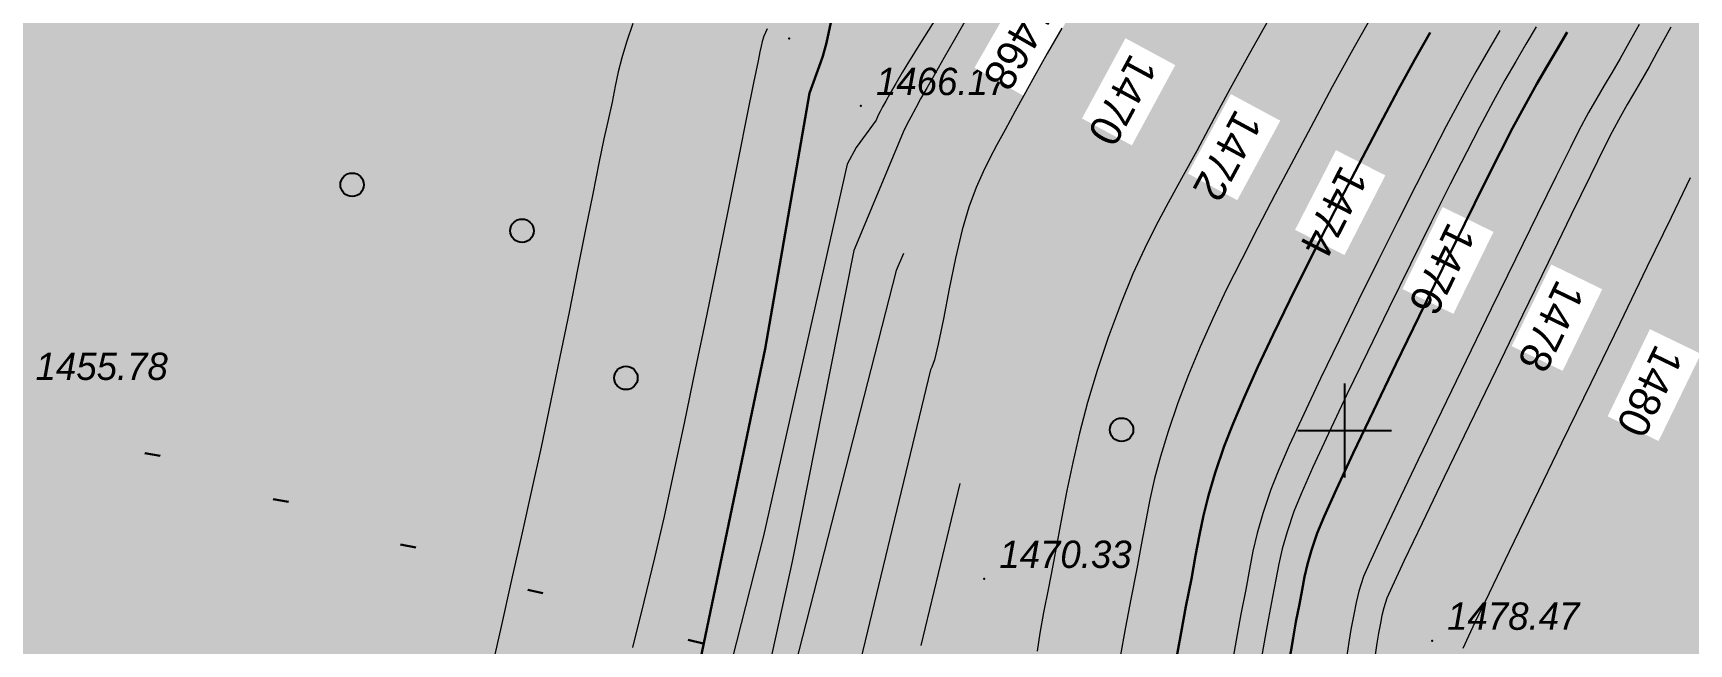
# Model space of a CAD drawing. Header units: millimetres. Extents: x 474337 to 1180020, y 4124662 to 4776603.
# Drawn here: x 782359 to 835299, y 4536710 to 4556261 of the extents above; entities that cross this region are included whole.
import ezdxf

# ---------------------------------------------------------------- set-up
doc = ezdxf.new("R2010")
doc.units = ezdxf.units.MM
doc.header["$PDMODE"] = 32
doc.header["$PDSIZE"] = 0.33
for name, color, linetype in [('(001) Сетка', 92, 'Continuous'), ('(004) Точки рельефа', 7, 'Continuous'), ('(031) Горизонтали', 42, 'Continuous'), ('(038) Деревья', 7, 'Continuous')]:
    doc.layers.add(name, color=color, linetype=linetype)
doc.layers.add('(032) Горизонтали утолщенные', color=32, linetype='Continuous', lineweight=30)
doc.layers.add('(042) Бергштрих11', color=32, linetype='Continuous', lineweight=30)
doc.styles.add('D-431', font='')
doc.styles.add('P-131', font='')
doc.styles.get('D-431').set_extended_font_data('D431', italic=True)
doc.styles.get('P-131').set_extended_font_data('P131')

# ---------------------------------------------------------------- blocks, each defined once
blk = doc.blocks.new('d')
at = {"layer": '(038) Деревья'}
blk.add_ellipse((0, 0), major_axis=(0.265, 0.265), ratio=1, start_param=5.497787, end_param=11.780972, dxfattribs=at)
blk = doc.blocks.new('Setka')
at = {"layer": '(001) Сетка'}
for p, q in [((0, 1.5), (0, -1.5)), ((-1.5, 0), (1.5, 0))]:
    blk.add_line(p, q, dxfattribs=at)

msp = doc.modelspace()

# ---------------------------------------------------------------- hatches: boundary and pattern name
at = {"lineweight": 30}
h = msp.add_hatch(color=74, dxfattribs=at)
h.dxf.hatch_style = 1
h.paths.add_polyline_path([(633175, 4349371), (632445, 4350958), (636357, 4352757), (637141, 4351054), (640648, 4352543), (648947, 4356956), (669587, 4356956), (677876, 4361936), (686916, 4370366), (689024, 4372969), (689326, 4374683), (688120, 4377668), (687868, 4380547), (691128, 4386945), (699101, 4396791), (709954, 4406912), (729810, 4426767), (742406, 4440276), (758684, 4456553), (772811, 4469273), (783394, 4478802), (785866, 4481107), (794074, 4490889), (799709, 4497372), (803431, 4500076), (805225, 4502291), (806413, 4502565), (810168, 4501629), (811415, 4501716), (813289, 4504601), (813465, 4507957), (812972, 4511068), (818452, 4519193), (823656, 4525620), (832236, 4532567), (844049, 4539949), (853922, 4545649), (876870, 4557851), (908020, 4557851), (917859, 4544794), (924047, 4575388), (935917, 4597951), (965442, 4643567), (925088, 4624056), (916353, 4619712), (892616, 4615150), (870021, 4612401), (847687, 4604139), (831189, 4600503), (795360, 4594192), (785632, 4597934), (778244, 4576750), (768574, 4559771), (754716, 4534815), (737097, 4503664), (720556, 4477258), (698516, 4449781), (678903, 4431955), (663271, 4417420), (630887, 4381491), (612878, 4367449), (597764, 4350308), (601698, 4342800), (603635, 4339695), (581991, 4325721), (577817, 4320688), (569860, 4303729), (566258, 4292434), (567003, 4287025), (569794, 4277604), (568791, 4289068), (570228, 4292149), (573306, 4295568), (590395, 4304275), (594338, 4310347), (599670, 4313551), (605802, 4315080), (607943, 4326094), (611205, 4332781), (613371, 4335024), (616991, 4338773), (615686, 4344424), (632566, 4349112)])

# ---------------------------------------------------------------- linework, layer by layer
at = {"layer": '(004) Точки рельефа', "linetype": 'ByBlock', "lineweight": -2}
for p in [(806527, 4556090, 1464372), (808826, 4553928, 1464663), (812770, 4538793, 1468825), (827088, 4536813, 1476965)]:
    msp.add_point(p, dxfattribs=at)
at = {"layer": '(031) Горизонтали', "color": 42, "linetype": 'Continuous', "lineweight": 0}
for points, elevation in [([(801535, 4556568), (801327, 4555966), (801179, 4555469), (801069, 4555020), (800973, 4554567), (800868, 4554055), (800731, 4553430), (800611, 4552880), (800449, 4552097), (800252, 4551115), (800023, 4549969), (799768, 4548694), (799493, 4547326), (799203, 4545899), (798903, 4544449), (798599, 4543011), (798296, 4541620), (797985, 4540219), (797659, 4538756), (797325, 4537272), (796993, 4535806)], 1461990), ([(811244, 4556759), (810733, 4555944), (810349, 4555335), (810142, 4554997), (809942, 4554648), (809764, 4554340), (809619, 4554086), (809519, 4553905), (809437, 4553753), (809375, 4553632), (809311, 4553473), (808673, 4552602), (808387, 4552060), (805709, 4540172), (803851, 4532838)], 1464990), ([(812153, 4556632), (811811, 4556034), (811490, 4555476), (811198, 4554968), (810943, 4554523), (810734, 4554153), (810580, 4553868), (810417, 4553568), (810290, 4553333), (810176, 4553094), (810054, 4552778), (808596, 4549305), (806624, 4539351), (804192, 4528231)], 1465490), ([(805825, 4556398), (805726, 4556167), (805669, 4555991), (805636, 4555846), (805597, 4555664), (805538, 4555372), (805395, 4554664), (805183, 4553608), (804914, 4552273), (804602, 4550725), (804258, 4549033), (803897, 4547265), (803531, 4545490), (803173, 4543773), (802835, 4542185), (802532, 4540792), (802226, 4539465), (801883, 4538054), (801518, 4536600)], 1463990), ([(835344, 4551624), (834728, 4550354), (833959, 4548768), (833087, 4546967), (832161, 4545055), (831230, 4543133), (830345, 4541304), (829555, 4539669), (828909, 4538331), (828457, 4537392), (828248, 4536954), (828069, 4536565)], 1477490), ([(810184, 4549203), (809948, 4548663), (806502, 4535152)], 1465990), ([(811989, 4541842), (810744, 4536660)], 1467990)]:
    msp.add_lwpolyline(points, dxfattribs=dict(at, elevation=elevation))
at = {"layer": '(032) Горизонтали утолщенные', "color": 32, "linetype": 'Continuous', "lineweight": 30, "elevation": 1464490}
msp.add_lwpolyline([(807869, 4556599), (807723, 4555945), (807609, 4555524), (807530, 4555310), (807183, 4554338), (805761, 4546159), (802263, 4529304)], dxfattribs=at)
at = {"layer": '(042) Бергштрих11', "color": 32, "linetype": 'Continuous', "lineweight": 30}
for p, q in [((786423, 4542729, 1456490), (785931, 4542816, 1456490)), ((790526, 4541255, 1458490), (790034, 4541346, 1458490)), ((794599, 4539792, 1460490), (794110, 4539893, 1460490)), ((798661, 4538332, 1462490), (798174, 4538444, 1462490)), ((803785, 4536719, 1464490), (803301, 4536845, 1464490))]:
    msp.add_line(p, q, dxfattribs=at)

# ---------------------------------------------------------------- block references
at = {"layer": '(001) Сетка', "xscale": 999.9999999813735, "yscale": 999.9999999813735, "zscale": 999.9999999813735}
msp.add_blockref('Setka', (824291, 4543540, -1510), dxfattribs=at)
at = {"layer": '(038) Деревья', "linetype": 'Continuous', "xscale": 999.9999999813735, "yscale": 999.9999999813735, "zscale": 999.9999999813735}
for p in [(792559, 4551407, -1510), (797991, 4549935, -1510), (801313, 4545224, -1510), (817160, 4543565, -1510)]:
    msp.add_blockref('d', p, dxfattribs=at)

# ---------------------------------------------------------------- texts
at = {"layer": '(004) Точки рельефа', "linetype": 'ByBlock', "char_height": 875, "attachment_point": 4, "rotation": 0, "style": 'D-431'}
for s, insert in [('1466.17', (809308, 4554707, 1464663)), ('1455.78', (782436, 4545589, 1454274)), ('1470.33', (813252, 4539572, 1468825)), ('1478.47', (827569, 4537592, 1476965))]:
    msp.add_mtext(s, dxfattribs=dict(at, insert=insert))

# ---------------------------------------------------------------- next in the draw order: wipeouts: each hides what was drawn before it
for points, z in [([(814007, 4557856), (812457, 4555152), (814028, 4554251), (815578, 4556955)], 1466490), ([(817284, 4556096), (815895, 4553529), (817488, 4552667), (818877, 4555235)], 1468490), ([(820657, 4554308), (819282, 4551764), (820859, 4550912), (822234, 4553456)], 1470490), ([(824015, 4552514), (822709, 4549964), (824287, 4549155), (825593, 4551705)], 1472490), ([(827424, 4550693), (826142, 4548069), (827769, 4547274), (829051, 4549898)], 1474490), ([(830900, 4548853), (829633, 4546240), (831262, 4545450), (832529, 4548063)], 1476490)]:
    msp.add_wipeout(points).translate(0, 0, z).dxf.layer = '(032) Горизонтали утолщенные'

# ---------------------------------------------------------------- next in the draw order: linework, layer by layer
at = {"layer": '(031) Горизонтали', "color": 42, "linetype": 'Continuous', "lineweight": 0}
for points, elevation in [([(821952, 4556855), (821249, 4555605), (820628, 4554483), (820122, 4553541), (819562, 4552492), (819076, 4551607), (818647, 4550827), (818257, 4550096), (817889, 4549357), (817524, 4548552), (817145, 4547624), (816734, 4546517), (816378, 4545456), (816075, 4544434), (815817, 4543454), (815598, 4542516), (815410, 4541623), (815245, 4540774), (815097, 4539971), (814958, 4539216), (814820, 4538510), (814666, 4537717), (814549, 4537056), (814456, 4536473)], 1469990), ([(825096, 4556699), (824496, 4555635), (823896, 4554543), (823302, 4553431), (822669, 4552229), (822075, 4551101), (821519, 4550037), (821001, 4549028), (820520, 4548062), (820076, 4547129), (819669, 4546220), (819297, 4545324), (818961, 4544430), (818645, 4543504), (818403, 4542709), (818216, 4542001), (818066, 4541333), (817933, 4540660), (817800, 4539934), (817648, 4539111), (817459, 4538145), (817284, 4537245), (817104, 4536246)], 1471490), ([(815249, 4556416), (814784, 4555603), (814376, 4554882), (814032, 4554264), (813760, 4553759), (813442, 4553165), (813176, 4552684), (812946, 4552254), (812732, 4551818), (812516, 4551317), (812280, 4550691), (812065, 4549961), (811853, 4549053), (811651, 4548072), (811463, 4547120), (811293, 4546299), (811175, 4545806), (811098, 4545568), (811052, 4545483), (808316, 4534104)], 1466990), ([(829254, 4556343), (828878, 4555705), (828483, 4555016), (828045, 4554226), (827543, 4553286), (827100, 4552432), (826575, 4551404), (825991, 4550246), (825371, 4549002), (824737, 4547717), (824112, 4546436), (823520, 4545203), (822983, 4544063), (822523, 4543061), (822165, 4542241), (821930, 4541647), (821674, 4540884), (821494, 4540251), (821362, 4539682), (821250, 4539106), (821131, 4538455), (820977, 4537658), (820854, 4537006), (820664, 4535927)], 1473490), ([(830417, 4556456), (830088, 4555904), (829762, 4555350), (829419, 4554752), (829039, 4554066), (828603, 4553249), (828194, 4552457), (827670, 4551423), (827062, 4550206), (826397, 4548866), (825707, 4547460), (825021, 4546048), (824367, 4544689), (823776, 4543441), (823277, 4542363), (822899, 4541513), (822672, 4540952), (822453, 4540298), (822299, 4539757), (822186, 4539269), (822090, 4538776), (821988, 4538218), (821856, 4537537), (821746, 4536943), (821580, 4535974)], 1473990)]:
    msp.add_lwpolyline(points, dxfattribs=dict(at, elevation=elevation))
at = {"layer": '(032) Горизонтали утолщенные', "color": 32, "linetype": 'Continuous', "lineweight": 30}
for points, elevation in [([(827027, 4556280), (826534, 4555412), (826003, 4554447), (825423, 4553359), (824860, 4552283), (824278, 4551160), (823690, 4550010), (823107, 4548855), (822542, 4547717), (822009, 4546618), (821520, 4545579), (821088, 4544621), (820725, 4543767), (820445, 4543039), (820156, 4542183), (819942, 4541461), (819781, 4540818), (819651, 4540196), (819529, 4539540), (819392, 4538794), (819218, 4537902), (819061, 4537077), (818853, 4535909)], 1472490), ([(831412, 4556287), (831081, 4555730), (830766, 4555199), (830441, 4554638), (830082, 4553995), (829664, 4553213), (829288, 4552481), (828765, 4551442), (828132, 4550167), (827424, 4548730), (826678, 4547203), (825929, 4545661), (825215, 4544175), (824570, 4542818), (824030, 4541664), (823633, 4540786), (823414, 4540256), (823232, 4539712), (823104, 4539262), (823010, 4538856), (822930, 4538446), (822846, 4537982), (822735, 4537415), (822642, 4536899), (822508, 4536082)], 1474490)]:
    msp.add_lwpolyline(points, dxfattribs=dict(at, elevation=elevation))

# ---------------------------------------------------------------- next in the draw order: texts
at = {"layer": '(032) Горизонтали утолщенные', "style": 'P-131'}
for s, rotation, p in [('1468', 240.1686, (814176, 4557409, 1466490)), ('1470', 241.5907, (817464, 4555654, 1468490)), ('1472', 241.6111, (820821, 4553874, 1470490)), ('1474', 242.8817, (824188, 4552084, 1472490)), ('1476', 243.9475, (827622, 4550258, 1474490)), ('1478', 244.1269, (831099, 4548419, 1476490))]:
    msp.add_text(s, height=1000, rotation=rotation, dxfattribs=at).set_placement(p)

# ---------------------------------------------------------------- next in the draw order: wipeouts: each hides what was drawn before it
msp.add_wipeout([(834054, 4546784), (832701, 4543994), (834330, 4543204), (835683, 4545994)]).translate(0, 0, 1478490).dxf.layer = '(032) Горизонтали утолщенные'

# ---------------------------------------------------------------- next in the draw order: linework, layer by layer
at = {"layer": '(031) Горизонтали', "color": 42, "linetype": 'Continuous', "lineweight": 0}
for points, elevation in [([(833704, 4556533), (833424, 4556020), (833102, 4555450), (832834, 4554991), (832593, 4554586), (832354, 4554179), (832093, 4553716), (831784, 4553140), (831510, 4552600), (831054, 4551681), (830456, 4550462), (829752, 4549021), (828982, 4547436), (828182, 4545786), (827391, 4544147), (826647, 4542598), (825987, 4541218), (825451, 4540083), (825075, 4539273), (824899, 4538865), (824749, 4538401), (824658, 4538031), (824586, 4537654), (824494, 4537172), (824425, 4536763), (824333, 4536128)], 1475490), ([(834717, 4556453), (834276, 4555638), (834027, 4555181), (833754, 4554699), (833530, 4554319), (833325, 4553973), (833107, 4553591), (832844, 4553104), (832602, 4552622), (832151, 4551705), (831535, 4550441), (830795, 4548921), (829977, 4547232), (829122, 4545464), (828273, 4543705), (827475, 4542045), (826769, 4540572), (826200, 4539376), (825809, 4538546), (825641, 4538169), (825542, 4537863), (825482, 4537618), (825435, 4537369), (825374, 4537050), (825320, 4536729), (825246, 4536216)], 1475990)]:
    msp.add_lwpolyline(points, dxfattribs=dict(at, elevation=elevation))

# ---------------------------------------------------------------- next in the draw order: texts
at = {"layer": '(032) Горизонтали утолщенные', "style": 'P-131'}
msp.add_text('1480', height=1000, rotation=244.1269, dxfattribs=at).set_placement((834253, 4546350, 1478490))

doc.saveas('drawing.dxf')
